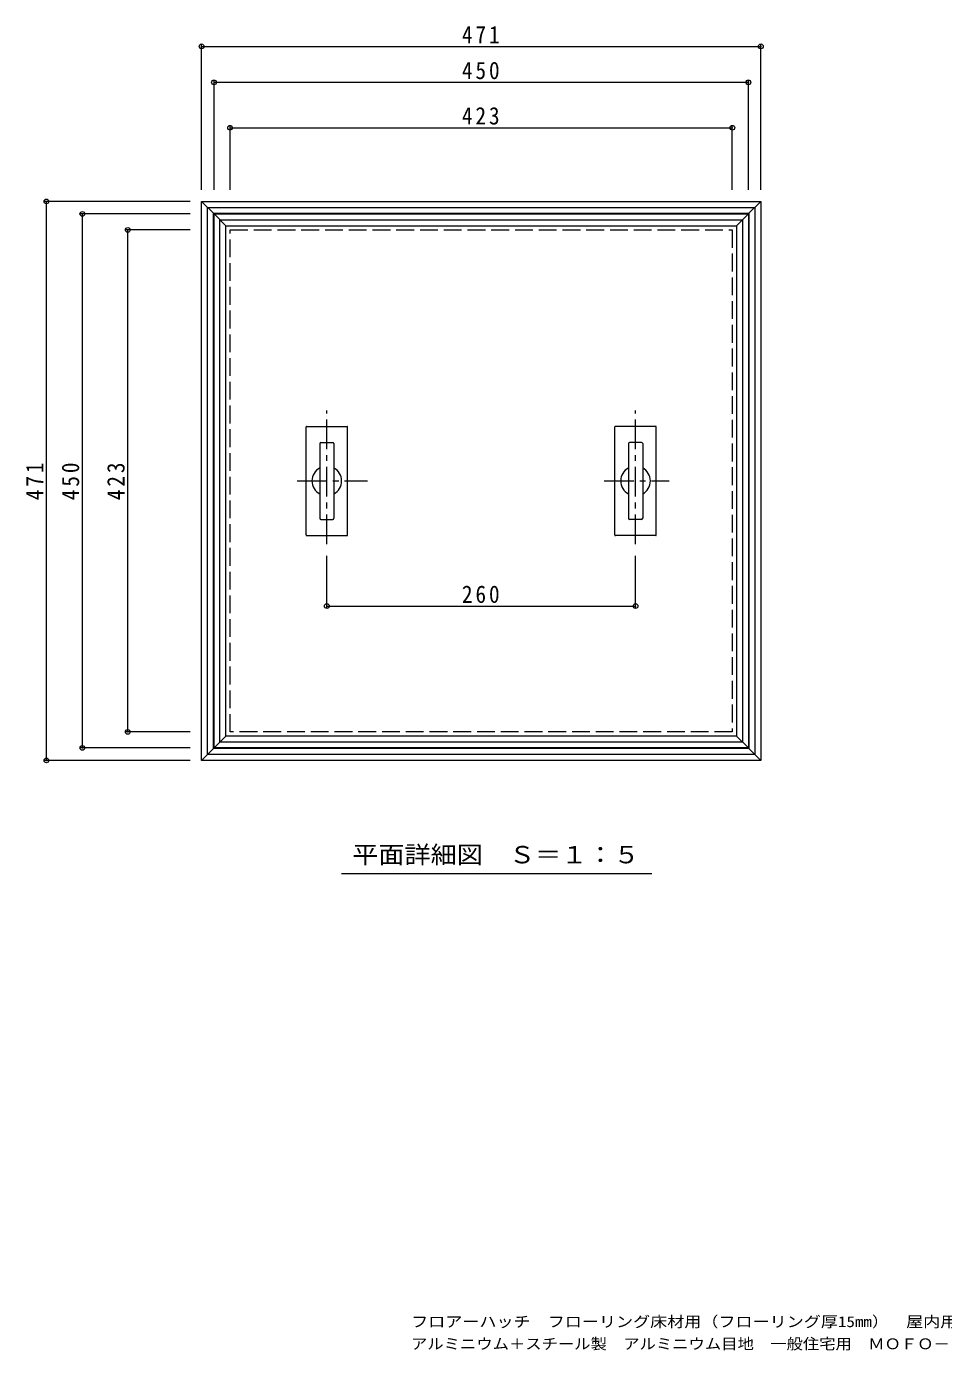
# Model space of a CAD drawing. Units: millimetres on the paper, enlarged 2 times, with parts at other scales. Extents: x -295 to 322, y -273 to 234.
# Drawn here: x -295.4 to 13.5, y -272.6 to 173.7 of the extents above; entities that cross this region are included whole.
import ezdxf
from ezdxf.enums import TextEntityAlignment as Align

# ---------------------------------------------------------------- set-up
doc = ezdxf.new("R2010")
doc.units = ezdxf.units.MM
doc.header["$LTSCALE"] = 2
doc.header["$PDMODE"] = 32
doc.header["$PDSIZE"] = 1.6
doc.linetypes.add('CHAIN1', pattern=[8, 5, -1, 1, -1])
doc.linetypes.add('DASHED3', pattern=[4, 3, -1])
for name, color, linetype, lineweight in [('0-1', 2, 'Continuous', 9), ('0-2', 3, 'Continuous', 9), ('0-4', 7, 'Continuous', 9)]:
    doc.layers.add(name, color=color, linetype=linetype, lineweight=lineweight)
doc.layers.add('F-5', color=7, linetype='Continuous')
doc.styles.add('ＭＳ ゴシック', font='')
doc.styles.get('ＭＳ ゴシック').set_extended_font_data('MS Gothic')

msp = doc.modelspace()

# ---------------------------------------------------------------- linework, layer by layer
at = {"layer": '0-1'}
for p, q in [((-236.469, 114.731), (-232.469, 110.731)), ((-236.469, 114.731), (-48.069, 114.731)), ((-236.469, -73.669), (-236.469, 114.731)), ((-234.469, -71.669), (-234.469, 112.731)), ((-234.469, 112.731), (-50.069, 112.731)), ((-52.069, 110.731), (-48.069, 114.731)), ((-50.069, 112.731), (-50.069, -71.669)), ((-48.069, 114.731), (-48.069, -73.669)), ((-232.469, -69.669), (-232.469, 110.731)), ((-232.469, 110.731), (-52.069, 110.731)), ((-52.069, 110.731), (-52.069, -69.669)), ((-232.469, -69.669), (-236.469, -73.669)), ((-52.069, -69.669), (-232.469, -69.669)), ((-52.069, -69.669), (-48.069, -73.669)), ((-48.069, -73.669), (-236.469, -73.669)), ((-50.069, -71.669), (-234.469, -71.669))]:
    msp.add_line(p, q, dxfattribs=at)
at = {"layer": '0-1', "linetype": 'DASHED3'}
msp.add_lwpolyline([(-226.869, -64.069), (-226.869, 105.131), (-57.669, 105.131), (-57.669, -64.069)], close=True, dxfattribs=at)
at = {"layer": '0-2'}
for p, q in [((-232.269, 110.531), (-228.269, 106.531)), ((-230.269, -67.469), (-230.269, 108.531)), ((-230.269, 108.531), (-54.269, 108.531)), ((-56.269, 106.531), (-52.269, 110.531)), ((-54.269, 108.531), (-54.269, -67.469)), ((-228.269, -65.469), (-228.269, 106.531)), ((-228.269, 106.531), (-56.269, 106.531)), ((-56.269, 106.531), (-56.269, -65.469)), ((-201.269, 2.331), (-201.269, 38.731)), ((-201.07, 38.931), (-187.469, 38.931)), ((-187.269, 2.331), (-187.269, 38.731)), ((-97.269, 2.331), (-97.269, 38.731)), ((-83.469, 38.931), (-97.069, 38.931)), ((-83.269, 2.331), (-83.269, 38.731)), ((-196.669, 33.131), (-196.669, 7.931)), ((-196.269, 33.531), (-192.269, 33.531)), ((-191.869, 33.131), (-191.869, 7.931)), ((-92.669, 33.131), (-92.669, 7.931)), ((-88.269, 33.531), (-92.269, 33.531)), ((-87.869, 33.131), (-87.869, 7.931)), ((-196.269, 7.531), (-192.269, 7.531)), ((-88.269, 7.531), (-92.269, 7.531)), ((-201.07, 2.131), (-187.469, 2.131)), ((-83.469, 2.131), (-97.069, 2.131)), ((-228.269, -65.469), (-232.269, -69.469)), ((-56.269, -65.469), (-228.269, -65.469)), ((-56.269, -65.469), (-52.269, -69.469)), ((-54.269, -67.469), (-230.269, -67.469))]:
    msp.add_line(p, q, dxfattribs=at)
at = {"layer": '0-2', "linetype": 'CHAIN1'}
for p, q in [((-194.269, -0.746), (-194.269, 44.276)), ((-90.269, -0.746), (-90.269, 44.276)), ((-204.26, 20.531), (-180.576, 20.531)), ((-100.865, 20.531), (-78.993, 20.531))]:
    msp.add_line(p, q, dxfattribs=at)
at = {"layer": '0-2', "color": 7}
for p, q in [((-194.269, -22.264), (-194.269, -4.746)), ((-90.269, -22.264), (-90.269, -4.746)), ((-194.269, -21.664), (-90.269, -21.664))]:
    msp.add_line(p, q, dxfattribs=at)
at = {"layer": '0-2'}
msp.add_lwpolyline([(-232.269, 110.531), (-52.269, 110.531), (-52.269, -69.469), (-232.269, -69.469)], close=True, dxfattribs=at)
for centre, radius, start, end in [((-201.07, 38.731), 0.2, 90, 180), ((-187.469, 38.731), 0.2, 0, 90), ((-97.069, 38.731), 0.2, 90, 180), ((-83.469, 38.731), 0.2, 0, 90), ((-196.269, 33.131), 0.4, 90, 180), ((-192.269, 33.131), 0.4, 0, 90), ((-92.269, 33.131), 0.4, 90, 180), ((-88.269, 33.131), 0.4, 0, 90), ((-194.269, 20.531), 5, 118.68498, 241.31502), ((-194.269, 20.531), 5, 298.68561, 61.31439), ((-90.269, 20.531), 5, 118.68561, 241.31439), ((-90.269, 20.531), 5, 298.68498, 61.31502), ((-196.269, 7.931), 0.4, 180, 270), ((-192.269, 7.931), 0.4, 270, 0), ((-92.269, 7.931), 0.4, 180, 270), ((-88.269, 7.931), 0.4, 270, 0), ((-201.07, 2.331), 0.2, 180, 270), ((-187.469, 2.331), 0.2, 270, 0), ((-97.069, 2.331), 0.2, 180, 270), ((-83.469, 2.331), 0.2, 270, 0)]:
    msp.add_arc(centre, radius, start, end, dxfattribs=at)
at = {"layer": '0-2', "color": 7}
for p in [(-194.269, -21.664), (-90.269, -21.664)]:
    msp.add_point(p, dxfattribs=at)
at = {"layer": '0-4'}
for p, q in [((-236.469, 118.613), (-236.469, 167.603)), ((-236.469, 167.003), (-48.069, 167.003)), ((-48.069, 118.613), (-48.069, 167.603)), ((-232.269, 118.613), (-232.269, 155.477)), ((-232.269, 154.877), (-52.269, 154.877)), ((-52.269, 118.613), (-52.269, 155.477)), ((-226.869, 118.613), (-226.869, 140.178)), ((-226.869, 139.578), (-57.669, 139.578)), ((-57.669, 118.613), (-57.669, 140.178)), ((-240.351, 114.731), (-289.342, 114.731)), ((-288.742, -73.669), (-288.742, 114.731)), ((-240.351, 110.531), (-277.215, 110.531)), ((-276.616, -69.469), (-276.616, 110.531)), ((-240.351, 105.131), (-261.917, 105.131)), ((-261.317, -64.069), (-261.317, 105.131)), ((-240.351, -64.069), (-261.917, -64.069)), ((-240.351, -69.469), (-277.215, -69.469)), ((-240.351, -73.669), (-289.342, -73.669)), ((-189.367, -111.816), (-84.795, -111.816))]:
    msp.add_line(p, q, dxfattribs=at)
for p in [(-236.469, 167.003), (-48.069, 167.003), (-232.269, 154.877), (-52.269, 154.877), (-226.869, 139.578), (-57.669, 139.578), (-288.742, 114.731), (-276.616, 110.531), (-261.317, 105.131), (-261.317, -64.069), (-276.616, -69.469), (-288.742, -73.669)]:
    msp.add_point(p, dxfattribs=at)

# ---------------------------------------------------------------- texts
at = {"layer": '0-2', "color": 2, "insert": (-148.769, -20.664), "char_height": 5.865, "attachment_point": 7, "style": 'ＭＳ ゴシック'}
msp.add_mtext('\\T1.27;\\W0.9;260', dxfattribs=at)
at = {"layer": '0-4', "color": 2, "style": 'ＭＳ ゴシック', "width": 1.1}
msp.add_text('平面詳細図\u3000Ｓ＝１：５', height=5.865, dxfattribs=at).set_placement((-185.705, -110.124), align=Align.BOTTOM_LEFT)
at = {"layer": '0-4', "color": 2, "char_height": 5.865, "attachment_point": 7, "style": 'ＭＳ ゴシック'}
for s, insert in [('\\T1.27;\\W0.9;471', (-148.769, 168.003)), ('\\T1.27;\\W0.9;450', (-148.769, 155.877)), ('\\T1.27;\\W0.9;423', (-148.769, 140.578))]:
    msp.add_mtext(s, dxfattribs=dict(at, insert=insert))
at = {"layer": '0-4', "color": 2, "char_height": 5.865, "attachment_point": 7, "rotation": 90, "style": 'ＭＳ ゴシック'}
for s, insert in [('\\T1.27;\\W0.9;471', (-289.742, 14.031)), ('\\T1.27;\\W0.9;450', (-277.616, 14.031)), ('\\T1.27;\\W0.9;423', (-262.317, 14.031))]:
    msp.add_mtext(s, dxfattribs=dict(at, insert=insert))
at = {"layer": 'F-5', "style": 'ＭＳ ゴシック'}
for s, width, p in [('フロアーハッチ\u3000フローリング床材用（フローリング厚15mm）\u3000屋内用\u3000一般形', 1.15, (-165.867, -265.774)), ('アルミニウム＋スチール製\u3000アルミニウム目地\u3000一般住宅用\u3000ＭＯＦＯ－４５０－１５', 1.1, (-165.921, -273.233))]:
    msp.add_text(s, height=3.666, dxfattribs=dict(at, width=width)).set_placement(p, align=Align.BOTTOM_LEFT)

doc.saveas('drawing.dxf')
